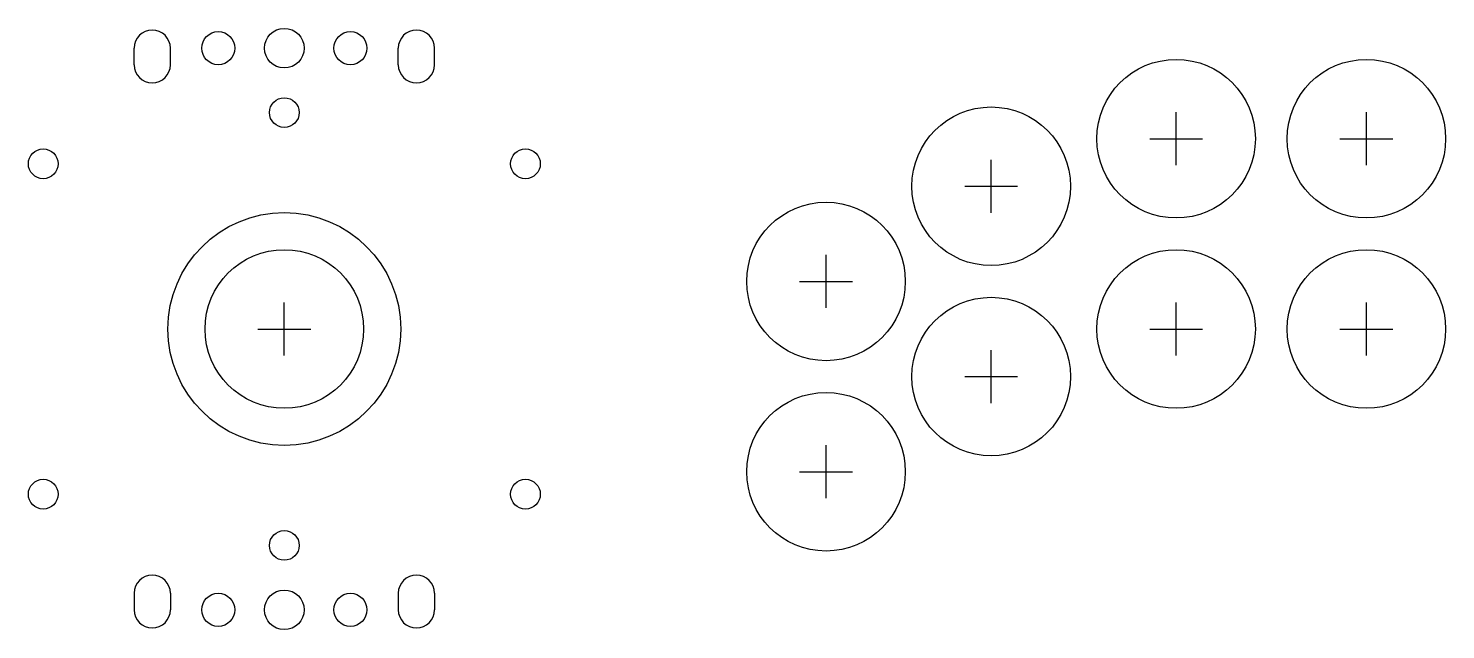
# Model space of a CAD drawing. Header units: millimetres. Extents: x -39 to 176, y -46 to 46.
import ezdxf

# ---------------------------------------------------------------- set-up
doc = ezdxf.new("R2010")
doc.units = ezdxf.units.MM
for name, color, linetype in [('BUTTONS', 1, 'Continuous'), ('GL_PLATE_HOLES', 2, 'Continuous'), ('JOYSTICK_BORE_24', 5, 'Continuous'), ('JOYSTICK_BORE_35.25', 3, 'Continuous'), ('REFERENCE', 8, 'Continuous')]:
    doc.layers.add(name, color=color, linetype=linetype)

msp = doc.modelspace()

# ---------------------------------------------------------------- linework, layer by layer
at = {"layer": 'BUTTONS'}
for centre in [(135, 28.8), (163.8, 28.8), (107, 21.6), (82, 7.2), (135, 0), (163.8, 0), (107, -7.2), (82, -21.6)]:
    msp.add_circle(centre, 12, dxfattribs=at)
at = {"layer": 'GL_PLATE_HOLES'}
for p, q in [((-22.75, 40), (-22.75, 42.5)), ((-17.25, 40), (-17.25, 42.5)), ((17.25, 40), (17.25, 42.5)), ((22.75, 40), (22.75, 42.5)), ((-22.75, -40), (-22.75, -42.5)), ((-17.25, -40), (-17.25, -42.5)), ((17.25, -40), (17.25, -42.5)), ((22.75, -40), (22.75, -42.5))]:
    msp.add_line(p, q, dxfattribs=at)
for centre, radius in [((0, 42.5), 3), ((-10, 42.5), 2.5), ((10, 42.5), 2.5), ((0, 32.75), 2.25), ((-36.5, 25), 2.25), ((36.5, 25), 2.25), ((-36.5, -25), 2.25), ((36.5, -25), 2.25), ((0, -32.75), 2.25), ((-10, -42.5), 2.5), ((0, -42.5), 3), ((10, -42.5), 2.5)]:
    msp.add_circle(centre, radius, dxfattribs=at)
for centre, start, end in [((-20, 42.5), 0, 180), ((20, 42.5), 0, 180), ((-20, 40), 180, 360), ((20, 40), 180, 360), ((-20, -40), 0, 180), ((20, -40), 0, 180), ((-20, -42.5), -180, 0), ((20, -42.5), -180, 0)]:
    msp.add_arc(centre, 2.75, start, end, dxfattribs=at)
at = {"layer": 'JOYSTICK_BORE_24'}
msp.add_circle((0, 0), 12, dxfattribs=at)
at = {"layer": 'JOYSTICK_BORE_35.25'}
msp.add_circle((0, 0), 17.62, dxfattribs=at)
at = {"layer": 'REFERENCE'}
for p, q in [((135, 24.8), (135, 32.8)), ((163.8, 24.8), (163.8, 32.8)), ((131, 28.8), (139, 28.8)), ((159.8, 28.8), (167.8, 28.8)), ((107, 17.6), (107, 25.6)), ((103, 21.6), (111, 21.6)), ((82, 3.2), (82, 11.2)), ((78, 7.2), (86, 7.2)), ((0, -4), (0, 4)), ((135, -4), (135, 4)), ((163.8, -4), (163.8, 4)), ((-4, 0), (4, 0)), ((131, 0), (139, 0)), ((159.8, 0), (167.8, 0)), ((107, -11.2), (107, -3.2)), ((103, -7.2), (111, -7.2)), ((82, -25.6), (82, -17.6)), ((78, -21.6), (86, -21.6))]:
    msp.add_line(p, q, dxfattribs=at)

doc.saveas('drawing.dxf')
